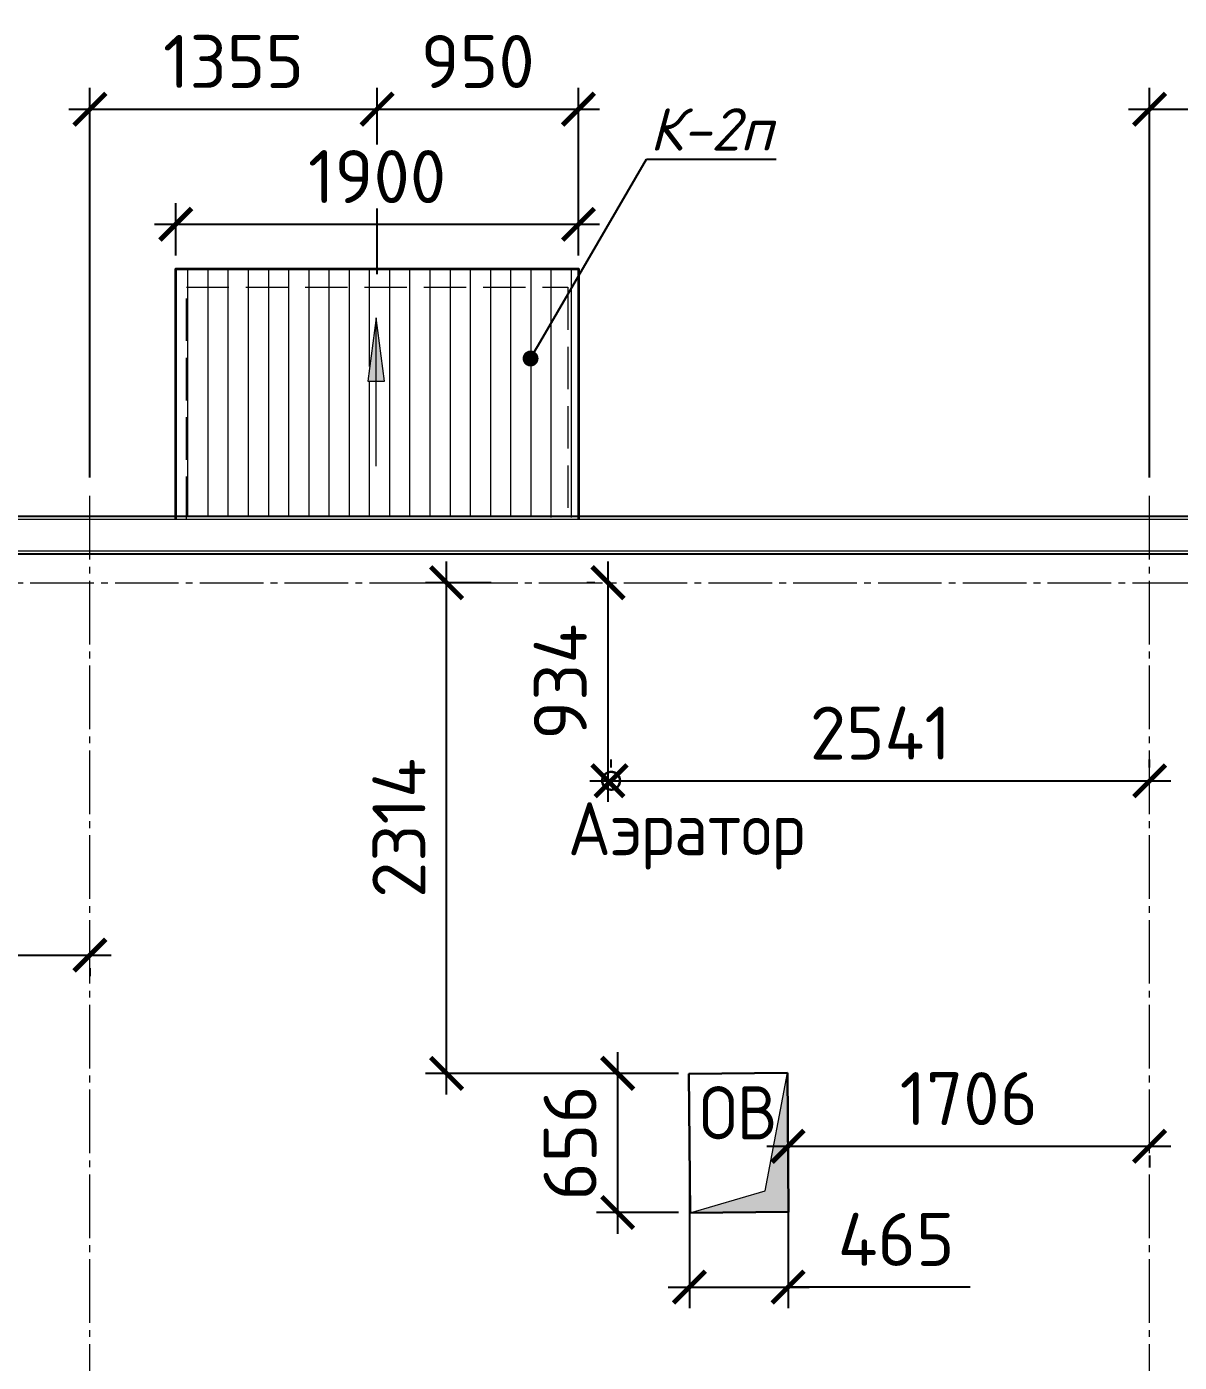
# Model space of a CAD drawing. Header units: millimetres. Extents: x -263990 to 193903, y -164417 to 240530.
# Drawn here: x -120685 to -115247, y -41706 to -35407 of the extents above; entities that cross this region are included whole.
import ezdxf
from ezdxf import colors
from ezdxf.entities.mleader import LeaderData, LeaderLine
from ezdxf.math import Vec2, Vec3

# ---------------------------------------------------------------- set-up
doc = ezdxf.new("R2010")
doc.units = ezdxf.units.MM
doc.header["$LTSCALE"] = 20
doc.linetypes.add('CENTER', pattern=[20, 15, -1.7, 1.6, -1.7])
doc.linetypes.add('DASHED', pattern=[7, 5, -2, 0])
doc.layers.get('0').update_dxf_attribs({"lineweight": 0})
doc.layers.get('Defpoints').update_dxf_attribs({"color": 4})
doc.layers.add('_4-3_ маркировка на кладочных планах АР', color=7, linetype='Continuous')
for name, color, linetype, lineweight in [('Козырьки контур', 7, 'DASHED', 18), ('Контур покрытие козырьков', 7, 'Continuous', 35), ('Линии1', 7, 'Continuous', 30), ('Оси', 7, 'CENTER', 9), ('Размеры', 7, 'Continuous', 9), ('Уклоны в точках', 7, 'Continuous', 9), ('ФЭ парапет', 7, 'Continuous', 18), ('Штриховка козырьки', 252, 'Continuous', 0)]:
    doc.layers.add(name, color=color, linetype=linetype, lineweight=lineweight)
doc.styles.add('ISOCPEUR', font='isocpeur.ttf', dxfattribs={"width": 0.9, "height": 250})
doc.styles.add('PDF ISOCPEUR', font='isocpeur.ttf')
doc.styles.add('PDF ISOCPEUR Italic', font='isocpeui.ttf')
doc.dimstyles.new('СПДС размеры', dxfattribs={"dimscale": 100, "dimtxt": 2.5, "dimasz": 1.5, "dimexe": 1, "dimexo": 0.625, "dimgap": 1, "dimtad": 1, "dimdec": 0, "dimtxsty": 'PDF ISOCPEUR', "dimblk": 'ARCHTICK', "dimcen": 2.5, "dimdle": 1, "dimadec": 0, "dimazin": 2, "dimtfac": 0.75, "dimtdec": 0, "dimtmove": 1, "dimatfit": 3, "dimfxl": 1, "dimtfill": 1, "dimtolj": 1, "dimarcsym": 1})

# ---------------------------------------------------------------- blocks, each defined once
blk = doc.blocks.new('*U535')
at = {"layer": 'ФЭ парапет'}
for p, q in [((14805, 0), (0, 0)), ((14805, -2.6), (0, -2.6)), ((14805, -15), (0, -15)), ((14805, -165.1), (0, -165.1)), ((14805, -177.5), (0, -177.5)), ((14805, -180.1), (0, -180.1))]:
    blk.add_line(p, q, dxfattribs=at)
blk = doc.blocks.new('_ArchTick')
at = {"color": 0, "linetype": 'ByBlock', "const_width": 0.15}
blk.add_lwpolyline([(-0.5, -0.5), (0.5, 0.5)], dxfattribs=at)
blk = doc.blocks.new('*D563')
at = {"layer": 'Defpoints', "color": 0, "transparency": 16777216}
for p in [(-117927.8, -38963.7, 25749), (-115386.9, -38963.7, 0), (-115386.9, -38963.7)]:
    blk.add_point(p, dxfattribs=at)
at = {"layer": 'Размеры', "color": 0, "lineweight": -2, "transparency": 16777216}
for p, q in [((-117927.8, -38901.2), (-117927.8, -38863.7)), ((-115386.9, -38901.2), (-115386.9, -38863.7)), ((-118027.8, -38963.7), (-115286.9, -38963.7))]:
    blk.add_line(p, q, dxfattribs=at)
at = {"layer": 'Размеры', "color": 0, "lineweight": -2, "transparency": 16777216, "xscale": 150, "yscale": 150, "zscale": 150, "rotation": 180}
blk.add_blockref('_ArchTick', (-117927.8, -38963.7), dxfattribs=at)
at = {"layer": 'Размеры', "color": 0, "lineweight": -2, "transparency": 16777216, "xscale": 150, "yscale": 150, "zscale": 150}
blk.add_blockref('_ArchTick', (-115386.9, -38963.7), dxfattribs=at)
at = {"layer": 'Размеры', "color": 0, "lineweight": 20, "transparency": 16777216, "insert": (-116657.3, -38738.7), "char_height": 250, "attachment_point": 5, "style": 'PDF ISOCPEUR', "bg_fill": 3, "box_fill_scale": 1.1, "bg_fill_color": 256, "bg_fill_true_color": 13158600, "bg_fill_transparency": 0}
blk.add_mtext('\\A1;2541', dxfattribs=at)
blk = doc.blocks.new('*D564')
at = {"layer": 'Defpoints', "color": 0, "transparency": 16777216}
for p in [(-122924.3, -39785.7), (-120386.9, -39785.7), (-120386.9, -39785.7)]:
    blk.add_point(p, dxfattribs=at)
at = {"layer": 'Размеры', "color": 0, "lineweight": -2, "transparency": 16777216}
for p, q in [((-123024.3, -39785.7), (-120286.9, -39785.7)), ((-122924.3, -39848.2), (-122924.3, -39885.7)), ((-120386.9, -39848.2), (-120386.9, -39885.7))]:
    blk.add_line(p, q, dxfattribs=at)
at = {"layer": 'Размеры', "color": 0, "lineweight": -2, "transparency": 16777216, "xscale": 150, "yscale": 150, "zscale": 150, "rotation": 180}
blk.add_blockref('_ArchTick', (-122924.3, -39785.7), dxfattribs=at)
at = {"layer": 'Размеры', "color": 0, "lineweight": -2, "transparency": 16777216, "xscale": 150, "yscale": 150, "zscale": 150}
blk.add_blockref('_ArchTick', (-120386.9, -39785.7), dxfattribs=at)
at = {"layer": 'Размеры', "color": 0, "lineweight": 20, "transparency": 16777216, "insert": (-121655.6, -39560.7), "char_height": 250, "attachment_point": 5, "style": 'PDF ISOCPEUR', "bg_fill": 3, "box_fill_scale": 1.1, "bg_fill_color": 256, "bg_fill_true_color": 13158600, "bg_fill_transparency": 0}
blk.add_mtext('\\A1;2537', dxfattribs=at)
blk = doc.blocks.new('*D566')
at = {"layer": 'Defpoints', "color": 0, "transparency": 16777216}
for p in [(-117093.1, -40669.4), (-115386.9, -40669.4), (-115386.9, -40687.8)]:
    blk.add_point(p, dxfattribs=at)
at = {"layer": 'Размеры', "color": 0, "lineweight": -2, "transparency": 16777216}
for p, q in [((-117193.1, -40687.8), (-115286.9, -40687.8)), ((-117093.1, -40731.9), (-117093.1, -40787.8)), ((-115386.9, -40731.9), (-115386.9, -40787.8))]:
    blk.add_line(p, q, dxfattribs=at)
at = {"layer": 'Размеры', "color": 0, "lineweight": -2, "transparency": 16777216, "xscale": 150, "yscale": 150, "zscale": 150, "rotation": 180}
blk.add_blockref('_ArchTick', (-117093.1, -40687.8), dxfattribs=at)
at = {"layer": 'Размеры', "color": 0, "lineweight": -2, "transparency": 16777216, "xscale": 150, "yscale": 150, "zscale": 150}
blk.add_blockref('_ArchTick', (-115386.9, -40687.8), dxfattribs=at)
at = {"layer": 'Размеры', "color": 0, "lineweight": 20, "transparency": 16777216, "insert": (-116240, -40462.8), "char_height": 250, "attachment_point": 5, "style": 'PDF ISOCPEUR', "bg_fill": 3, "box_fill_scale": 1.1, "bg_fill_color": 256, "bg_fill_true_color": 13158600, "bg_fill_transparency": 0}
blk.add_mtext('\\A1;1706', dxfattribs=at)
blk = doc.blocks.new('*D567')
at = {"layer": 'Defpoints', "color": 0, "transparency": 16777216}
for p in [(-117557.9, -40674.2), (-117093, -40670.7), (-117093, -41351.9)]:
    blk.add_point(p, dxfattribs=at)
at = {"layer": 'Размеры', "color": 0, "lineweight": -2, "transparency": 16777216}
for p, q in [((-117557.9, -40736.7), (-117557.9, -41451.9)), ((-117093, -40733.2), (-117093, -41451.9)), ((-117657.9, -41351.9), (-116993, -41351.9)), ((-116232.9, -41351.9), (-117093, -41351.9))]:
    blk.add_line(p, q, dxfattribs=at)
at = {"layer": 'Размеры', "color": 0, "lineweight": -2, "transparency": 16777216, "xscale": 150, "yscale": 150, "zscale": 150, "rotation": 180}
blk.add_blockref('_ArchTick', (-117557.9, -41351.9), dxfattribs=at)
at = {"layer": 'Размеры', "color": 0, "lineweight": -2, "transparency": 16777216, "xscale": 150, "yscale": 150, "zscale": 150}
blk.add_blockref('_ArchTick', (-117093, -41351.9), dxfattribs=at)
at = {"layer": 'Размеры', "color": 0, "lineweight": 20, "transparency": 16777216, "insert": (-116582.9, -41126.9), "char_height": 250, "attachment_point": 5, "style": 'PDF ISOCPEUR', "bg_fill": 3, "box_fill_scale": 1.1, "bg_fill_color": 256, "bg_fill_true_color": 13158600, "bg_fill_transparency": 0}
blk.add_mtext('\\A1;465', dxfattribs=at)
blk = doc.blocks.new('*D571')
at = {"layer": 'Defpoints', "color": 0, "transparency": 16777216}
for p in [(-117896.6, -40343.7), (-117547.4, -40343.7), (-117547.4, -40999.8)]:
    blk.add_point(p, dxfattribs=at)
at = {"layer": 'Размеры', "color": 0, "lineweight": -2, "transparency": 16777216}
for p, q in [((-117896.6, -41099.8), (-117896.6, -40243.7)), ((-117609.9, -40343.7), (-117996.6, -40343.7)), ((-117609.9, -40999.8), (-117996.6, -40999.8))]:
    blk.add_line(p, q, dxfattribs=at)
at = {"layer": 'Размеры', "color": 0, "transparency": 16777216, "insert": (-118121.6, -40671.8), "char_height": 250, "attachment_point": 5, "rotation": 90, "style": 'PDF ISOCPEUR', "bg_fill": 3, "box_fill_scale": 1.1, "bg_fill_color": 256, "bg_fill_true_color": 13158600, "bg_fill_transparency": 0}
blk.add_mtext('\\A1;656', dxfattribs=at)
at = {"layer": 'Размеры', "color": 0, "lineweight": -2, "transparency": 16777216, "xscale": 150, "yscale": 150, "zscale": 150}
for p, rotation in [((-117896.6, -40343.7), 90), ((-117896.6, -40999.8), 270)]:
    blk.add_blockref('_ArchTick', p, dxfattribs=dict(at, rotation=rotation))
blk = doc.blocks.new('*D574')
at = {"layer": 'Defpoints', "color": 0, "transparency": 16777216}
for p in [(-117942.4, -38029.4), (-117942.4, -38029.4), (-117942.4, -38963.7)]:
    blk.add_point(p, dxfattribs=at)
at = {"layer": 'Размеры', "color": 0, "lineweight": -2, "transparency": 16777216}
for p, q in [((-117942.4, -39063.7), (-117942.4, -37929.4)), ((-118004.9, -38029.4), (-118042.4, -38029.4)), ((-117879.9, -38963.7), (-117842.4, -38963.7))]:
    blk.add_line(p, q, dxfattribs=at)
at = {"layer": 'Размеры', "color": 0, "lineweight": -2, "transparency": 16777216, "xscale": 150, "yscale": 150, "zscale": 150}
for p, rotation in [((-117942.4, -38029.4), 90), ((-117942.4, -38963.7), 270)]:
    blk.add_blockref('_ArchTick', p, dxfattribs=dict(at, rotation=rotation))
at = {"layer": 'Размеры', "color": 0, "transparency": 16777216, "insert": (-118167.4, -38496.5), "char_height": 250, "attachment_point": 5, "rotation": 90, "style": 'PDF ISOCPEUR', "bg_fill": 3, "box_fill_scale": 1.1, "bg_fill_color": 256, "bg_fill_true_color": 13158600, "bg_fill_transparency": 0}
blk.add_mtext('\\A1;934', dxfattribs=at)
blk = doc.blocks.new('*D575')
at = {"layer": 'Defpoints', "color": 0, "transparency": 16777216}
for p in [(-118703.8, -38029.4), (-118430.6, -38029.4), (-117560.3, -40343.7)]:
    blk.add_point(p, dxfattribs=at)
at = {"layer": 'Размеры', "color": 0, "lineweight": -2, "transparency": 16777216}
for p, q in [((-118703.8, -40443.7), (-118703.8, -37929.4)), ((-118493.1, -38029.4), (-118803.8, -38029.4)), ((-117622.8, -40343.7), (-118803.8, -40343.7))]:
    blk.add_line(p, q, dxfattribs=at)
at = {"layer": 'Размеры', "color": 0, "lineweight": -2, "transparency": 16777216, "xscale": 150, "yscale": 150, "zscale": 150}
for p, rotation in [((-118703.8, -38029.4), 90), ((-118703.8, -40343.7), 270)]:
    blk.add_blockref('_ArchTick', p, dxfattribs=dict(at, rotation=rotation))
at = {"layer": 'Размеры', "color": 0, "transparency": 16777216, "insert": (-118928.8, -39186.5), "char_height": 250, "attachment_point": 5, "rotation": 90, "style": 'PDF ISOCPEUR', "bg_fill": 3, "box_fill_scale": 1.1, "bg_fill_color": 256, "bg_fill_true_color": 13158600, "bg_fill_transparency": 0}
blk.add_mtext('\\A1;2314', dxfattribs=at)
blk = doc.blocks.new('*D657')
at = {"layer": 'Defpoints', "color": 0, "transparency": 16777216}
for p in [(-114031.9, -35796.2), (-114031.9, -36636.4), (-115386.9, -37595.4)]:
    blk.add_point(p, dxfattribs=at)
at = {"layer": 'Размеры', "color": 0, "lineweight": -2, "transparency": 16777216}
for p, q in [((-115386.9, -37532.9), (-115386.9, -35696.2)), ((-114031.9, -36573.9), (-114031.9, -35696.2)), ((-115486.9, -35796.2), (-113931.9, -35796.2))]:
    blk.add_line(p, q, dxfattribs=at)
at = {"layer": 'Размеры', "color": 0, "lineweight": -2, "transparency": 16777216, "xscale": 150, "yscale": 150, "zscale": 150, "rotation": 180}
blk.add_blockref('_ArchTick', (-115386.9, -35796.2), dxfattribs=at)
at = {"layer": 'Размеры', "color": 0, "lineweight": -2, "transparency": 16777216, "xscale": 150, "yscale": 150, "zscale": 150}
blk.add_blockref('_ArchTick', (-114031.9, -35796.2), dxfattribs=at)
at = {"layer": 'Размеры', "color": 0, "transparency": 16777216, "insert": (-114709.4, -35571.2), "char_height": 250, "attachment_point": 5, "style": 'PDF ISOCPEUR', "bg_fill": 3, "box_fill_scale": 1.1, "bg_fill_color": 256, "bg_fill_true_color": 13158600, "bg_fill_transparency": 0}
blk.add_mtext('\\A1;1355', dxfattribs=at)
blk = doc.blocks.new('*D659')
at = {"layer": 'Defpoints', "color": 0, "transparency": 16777216}
for p in [(-119031.9, -35796.2), (-119031.9, -36636.4), (-120386.9, -37595.4)]:
    blk.add_point(p, dxfattribs=at)
at = {"layer": 'Размеры', "color": 0, "lineweight": -2, "transparency": 16777216}
for p, q in [((-120386.9, -37532.9), (-120386.9, -35696.2)), ((-119031.9, -36573.9), (-119031.9, -35696.2)), ((-120486.9, -35796.2), (-118931.9, -35796.2))]:
    blk.add_line(p, q, dxfattribs=at)
at = {"layer": 'Размеры', "color": 0, "lineweight": -2, "transparency": 16777216, "xscale": 150, "yscale": 150, "zscale": 150, "rotation": 180}
blk.add_blockref('_ArchTick', (-120386.9, -35796.2), dxfattribs=at)
at = {"layer": 'Размеры', "color": 0, "lineweight": -2, "transparency": 16777216, "xscale": 150, "yscale": 150, "zscale": 150}
blk.add_blockref('_ArchTick', (-119031.9, -35796.2), dxfattribs=at)
at = {"layer": 'Размеры', "color": 0, "transparency": 16777216, "insert": (-119709.4, -35571.2), "char_height": 250, "attachment_point": 5, "style": 'PDF ISOCPEUR', "bg_fill": 3, "box_fill_scale": 1.1, "bg_fill_color": 256, "bg_fill_true_color": 13158600, "bg_fill_transparency": 0}
blk.add_mtext('\\A1;1355', dxfattribs=at)
blk = doc.blocks.new('_Dot')
at = {"color": 0, "linetype": 'ByBlock', "lineweight": -2}
blk.add_line((-0.5, 0), (-1, 0), dxfattribs=at)
at = {"color": 0, "linetype": 'ByBlock', "const_width": 0.5}
blk.add_lwpolyline([(-0.25, 0, 1), (0.25, 0, 1)], format="xyb", close=True, dxfattribs=at)
blk = doc.blocks.new('*D660')
at = {"layer": 'Defpoints', "color": 0, "transparency": 16777216}
for p in [(-118081.9, -36339), (-119981.9, -36549.4), (-118081.9, -36549.4)]:
    blk.add_point(p, dxfattribs=at)
at = {"layer": 'Размеры', "color": 0, "lineweight": -2, "transparency": 16777216}
for p, q in [((-119981.9, -36486.9), (-119981.9, -36239)), ((-118081.9, -36486.9), (-118081.9, -36239)), ((-120081.9, -36339), (-117981.9, -36339))]:
    blk.add_line(p, q, dxfattribs=at)
at = {"layer": 'Размеры', "color": 0, "lineweight": -2, "transparency": 16777216, "xscale": 150, "yscale": 150, "zscale": 150, "rotation": 180}
blk.add_blockref('_ArchTick', (-119981.9, -36339), dxfattribs=at)
at = {"layer": 'Размеры', "color": 0, "lineweight": -2, "transparency": 16777216, "xscale": 150, "yscale": 150, "zscale": 150}
blk.add_blockref('_ArchTick', (-118081.9, -36339), dxfattribs=at)
at = {"layer": 'Размеры', "color": 0, "transparency": 16777216, "insert": (-119031.9, -36114), "char_height": 250, "attachment_point": 5, "style": 'PDF ISOCPEUR', "bg_fill": 3, "box_fill_scale": 1.1, "bg_fill_color": 256, "bg_fill_true_color": 13158600, "bg_fill_transparency": 0}
blk.add_mtext('\\A1;1900', dxfattribs=at)
blk = doc.blocks.new('*D667')
at = {"layer": 'Defpoints', "color": 0, "transparency": 16777216}
for p in [(-119031.9, -35796.2), (-118081.9, -35796.2), (-118081.9, -36339)]:
    blk.add_point(p, dxfattribs=at)
at = {"layer": 'Размеры', "color": 0, "lineweight": -2, "transparency": 16777216}
for p, q in [((-119031.9, -35733.7), (-119031.9, -35696.2)), ((-118081.9, -36276.5), (-118081.9, -35696.2)), ((-119131.9, -35796.2), (-117981.9, -35796.2))]:
    blk.add_line(p, q, dxfattribs=at)
at = {"layer": 'Размеры', "color": 0, "lineweight": -2, "transparency": 16777216, "xscale": 150, "yscale": 150, "zscale": 150, "rotation": 180}
blk.add_blockref('_ArchTick', (-119031.9, -35796.2), dxfattribs=at)
at = {"layer": 'Размеры', "color": 0, "lineweight": -2, "transparency": 16777216, "xscale": 150, "yscale": 150, "zscale": 150}
blk.add_blockref('_ArchTick', (-118081.9, -35796.2), dxfattribs=at)
at = {"layer": 'Размеры', "color": 0, "transparency": 16777216, "insert": (-118556.9, -35571.2), "char_height": 250, "attachment_point": 5, "style": 'PDF ISOCPEUR', "bg_fill": 3, "box_fill_scale": 1.1, "bg_fill_color": 256, "bg_fill_true_color": 13158600, "bg_fill_transparency": 0}
blk.add_mtext('\\A1;950', dxfattribs=at)

msp = doc.modelspace()

# ---------------------------------------------------------------- linework, layer by layer
at = {"layer": 'Линии1', "color": 7, "elevation": 25749.01517}
msp.add_lwpolyline([(-117925.41168, -38921.5532), (-117929.03999, -38921.50334), (-117932.65915, -38921.76558), (-117936.24237, -38922.33796), (-117939.76313, -38923.21625), (-117943.19535, -38924.39396), (-117946.51362, -38925.86235), (-117949.69337, -38927.61056), (-117952.71108, -38929.62565), (-117955.54438, -38931.89269), (-117958.17231, -38934.39491), (-117960.57541, -38937.11378), (-117962.73589, -38940.02916), (-117964.63774, -38943.11947), (-117966.2669, -38946.36184), (-117967.6113, -38949.73225), (-117968.66099, -38953.20576), (-117969.40819, -38956.75665), (-117969.84738, -38960.35862), (-117969.97529, -38963.98502), (-117969.79099, -38967.60898), (-117969.29584, -38971.20369), (-117968.4935, -38974.74253), (-117967.38992, -38978.19929), (-117965.99326, -38981.54839), (-117964.31387, -38984.76502), (-117962.36417, -38987.82538), (-117960.15862, -38990.70681), (-117957.71352, -38993.38797), (-117955.04699, -38995.84901), (-117952.17877, -38998.07172), (-117949.13009, -39000.03963), (-117945.92353, -39001.73817), (-117942.58282, -39003.15478), (-117939.1327, -39004.27896), (-117935.59872, -39005.10239), (-117932.00702, -39005.61897), (-117928.38422, -39005.82488), (-117924.75713, -39005.7186), (-117921.1526, -39005.3009), (-117917.59732, -39004.57489), (-117914.11761, -39003.54594), (-117910.73924, -39002.22167), (-117907.48721, -39000.61187), (-117904.38561, -38998.72848), (-117901.4574, -38996.58543), (-117898.72425, -38994.19859), (-117896.2064, -38991.58563), (-117893.9225, -38988.76589), (-117891.88945, -38985.76026), (-117890.12231, -38982.59099), (-117888.63415, -38979.28153), (-117887.43599, -38975.8564), (-117886.53672, -38972.34095), (-117885.94298, -38968.7612), (-117885.65916, -38965.14367), (-117885.68738, -38961.51513), (-117886.02743, -38957.90245), (-117886.67677, -38954.33237), (-117887.63061, -38950.83133), (-117888.88189, -38947.42524), (-117890.42134, -38944.13934), (-117892.23757, -38940.99793), (-117894.31712, -38938.02428), (-117896.6446, -38935.24041), (-117899.20278, -38932.66693), (-117901.97272, -38930.32288), (-117904.93391, -38928.22564), (-117908.06443, -38926.39071), (-117911.3411, -38924.83169), (-117914.73966, -38923.56012), (-117918.23495, -38922.58541), (-117921.80109, -38921.91479), (-117925.41168, -38921.5532)], dxfattribs=at)
at = {"layer": 'Линии1', "color": 7}
msp.add_lwpolyline([(-117095.47394, -40341.32152), (-117560.32585, -40346.10231), (-117555.48358, -41002.2096), (-117090.63167, -40997.42881), (-117095.47394, -40341.32152)], dxfattribs=at)
msp.add_circle((-117927.80476, -38963.65706, 25749.01517), 42.17181, dxfattribs=at)
at = {"layer": 'Оси', "color": 7, "lineweight": 5}
for p, q in [((-120386.88926, -54320.53519), (-120386.88926, -37595.41866)), ((-115386.88926, -54320.53519), (-115386.88926, -37595.41866)), ((-129068.41441, -38029.36437), (-79912.2678, -38029.36437))]:
    msp.add_line(p, q, dxfattribs=at)

# ---------------------------------------------------------------- block references
at = {"layer": 'ФЭ парапет', "rotation": 180}
msp.add_blockref('*U535', (-110766.88926, -37894.43517), dxfattribs=at)

# ---------------------------------------------------------------- texts
at = {"color": 7, "insert": (-118131.2962, -39064.64422), "char_height": 250, "width": 1266.66625, "attachment_point": 1, "rotation": 359.999999995, "style": 'ISOCPEUR'}
msp.add_mtext('Аэратор', dxfattribs=at)

# ---------------------------------------------------------------- leaders
at = {"layer": '_4-3_ маркировка на кладочных планах АР'}
ml = msp.add_multileader_mtext('Standard', dxfattribs=at)
ml.set_content('К-2п', color=256, style='PDF ISOCPEUR Italic')
ml.set_leader_properties()
ml.set_arrow_properties(name='DOT')
ml.build(insert=Vec2(0, 0))
ml.multileader.update_dxf_attribs({"text_left_attachment_type": 6, "text_right_attachment_type": 6, "dogleg_length": 0.36, "arrow_head_size": 75})
ctx = ml.context
ctx.base_point, ctx.char_height, ctx.arrow_head_size, ctx.landing_gap_size, ctx.plane_origin = Vec3(-117761.18106, -36031.3), 200, 75, 15, Vec3(-119052.46852, -34165.68561)
ctx.left_attachment, ctx.right_attachment = 6, 6
notes = []
notes.append((ctx, [(0, (1, 1, 0), (-117761.54106, -36031.3), (1, 0), 0.36, [(0, [(-118307.75837, -36972.09111)], 0, [])])]))
ctx.mtext.insert, ctx.mtext.flow_direction = Vec3(-117746.18106, -35791.3), 5
for ctx, leaders in notes:
    for number, flags, end, landing, length, lines in leaders:
        leader = LeaderData()
        leader.index, (leader.has_last_leader_line, leader.has_dogleg_vector, leader.attachment_direction) = number, flags
        leader.last_leader_point, leader.dogleg_vector, leader.dogleg_length = Vec3(end), Vec3(landing), length
        for number, points, colour, breaks in lines:
            line = LeaderLine()
            line.index, line.vertices, line.color, line.breaks = number, Vec3.list(points), colors.encode_raw_color(colour), breaks
            leader.lines.append(line)
        ctx.leaders.append(leader)

# ---------------------------------------------------------------- next in the draw order: dimensions: what is measured, and where the dimension line sits
at = {"layer": 'Размеры'}
for base, p1, p2, picture, middle in [((-119031.88926, -35796.21827), (-120386.88926, -37595.41866), (-119031.88926, -36636.36437), '*D659', (-119709.38926, -35571.21827)), ((-114031.88926, -35796.21827), (-115386.88926, -37595.41866), (-114031.88926, -36636.36437), '*D657', (-114709.38926, -35571.21827))]:
    dim = msp.add_linear_dim(base=base, p1=p1, p2=p2, dimstyle='СПДС размеры', dxfattribs=at)
    dim.commit()
    dim.dimension.update_dxf_attribs({"geometry": picture, "text_midpoint": middle})
at = {"layer": 'Размеры', "color": 7, "lineweight": 20}
for base, p1, p2, picture, middle in [((-115386.88926, -38963.65706), (-117927.80476, -38963.65706, 25749.01517), (-115386.88926, -38963.65706, 0), '*D563', (-116657.34701, -38738.65706)), ((-120386.88926, -39785.72816), (-122924.30977, -39785.72816), (-120386.88926, -39785.72816), '*D564', (-121655.59952, -39560.72816)), ((-115386.88926, -40687.84932), (-117093.05281, -40669.37516), (-115386.88926, -40669.37516), '*D566', (-116239.97104, -40462.84932))]:
    dim = msp.add_linear_dim(base=base, p1=p1, p2=p2, dimstyle='СПДС размеры', dxfattribs=at)
    dim.commit()
    dim.dimension.update_dxf_attribs({"geometry": picture, "text_midpoint": middle})

# ---------------------------------------------------------------- next in the draw order: hatches: boundary and pattern name
at = {"layer": 'Уклоны в точках', "lineweight": 20}
msp.add_hatch(color=7, dxfattribs=at).paths.add_polyline_path([(-119036.84219, -36779.6219), (-119076.33794, -37079.6219), (-118997.34644, -37079.6219)], flags=0)
at = {"layer": 'Штриховка козырьки'}
h = msp.add_hatch(dxfattribs=at)
h.set_pattern_fill('ANSI31', color=256, scale=30, angle=45)
h.set_pattern_definition([(90, (-134592.97, -50844.34), (-95.25, 0), [])])
h.paths.add_polyline_path([(-118081.88926, -36556.86437), (-119981.88926, -36549.36437), (-119981.88926, -37714.36437), (-118081.88926, -37721.86437)])
h.paths.add_polyline_path([(-119076.33794, -37079.6219), (-119036.84219, -36779.6219), (-118997.34644, -37079.6219)], flags=16)
edge = h.paths.add_edge_path(flags=16)
edge.add_arc((-118631.24573, -37083.8219), 18.75, 0, 360)

# ---------------------------------------------------------------- next in the draw order: linework, layer by layer
at = {"layer": 'Козырьки контур', "ltscale": 2}
msp.add_lwpolyline([(-119931.88926, -37729.36437), (-119931.88926, -36636.36437), (-118131.88926, -36636.36437), (-118131.88926, -37729.36437)], dxfattribs=at)
at = {"layer": 'Контур покрытие козырьков'}
msp.add_lwpolyline([(-119981.88926, -37729.36437), (-119981.88926, -36549.36437), (-118081.88926, -36549.36437), (-118081.88926, -37729.36437)], dxfattribs=at)
at = {"layer": 'Уклоны в точках', "color": 7, "lineweight": 20}
for p, q in [((-119036.84219, -36779.6219), (-119076.33794, -37079.6219)), ((-118997.34644, -37079.6219), (-119036.84219, -36779.6219)), ((-119076.33794, -37079.6219), (-118997.34644, -37079.6219))]:
    msp.add_line(p, q, dxfattribs=at)
at = {"layer": 'Уклоны в точках', "color": 7}
msp.add_line((-119036.84219, -37479.6219), (-119036.84219, -36779.6219), dxfattribs=at)

# ---------------------------------------------------------------- next in the draw order: dimensions: what is measured, and where the dimension line sits
at = {"layer": 'Размеры'}
dim = msp.add_linear_dim(base=(-118081.88926, -35796.21827), p1=(-119031.88926, -35796.21827), p2=(-118081.88926, -36338.98051), dimstyle='СПДС размеры', dxfattribs=at)
dim.commit()
dim.dimension.update_dxf_attribs({"geometry": '*D667', "text_midpoint": (-118556.88926, -35571.21827)})
dim = msp.add_linear_dim(base=(-117942.43018, -38029.36437), p1=(-117942.43018, -38963.65706), p2=(-117942.43018, -38029.36437), angle=90, dimstyle='СПДС размеры', dxfattribs=at)
dim.commit()
dim.dimension.update_dxf_attribs({"geometry": '*D574', "text_midpoint": (-118167.43018, -38496.51071)})
at = {"layer": 'Размеры', "color": 7, "lineweight": 20}
dim = msp.add_linear_dim(base=(-117093.04284, -41351.88271), p1=(-117557.90472, -40674.15595), p2=(-117093.04284, -40670.72513), dimstyle='СПДС размеры', dxfattribs=at)
dim.commit()
dim.dimension.update_dxf_attribs({"geometry": '*D567', "text_midpoint": (-116582.88256, -41310.1998), "dimtype": 160})

# ---------------------------------------------------------------- next in the draw order: hatches: boundary and pattern name
at = {"lineweight": 9}
h = msp.add_hatch(color=7, dxfattribs=at)
h.dxf.hatch_style = 1
h.paths.add_polyline_path([(-117095.47394, -40341.32152), (-117201.46438, -40897.23077), (-117555.48358, -41002.2096), (-117090.63167, -40997.42881)])

# ---------------------------------------------------------------- next in the draw order: linework, layer by layer
at = {"color": 7, "lineweight": 9}
msp.add_lwpolyline([(-117555.48358, -41002.2096), (-117201.46438, -40897.23077), (-117095.47394, -40341.32152)], dxfattribs=at)

# ---------------------------------------------------------------- next in the draw order: texts
at = {"color": 7, "insert": (-117509.64836, -40404.77551), "char_height": 250, "width": 1266.66625, "attachment_point": 1, "rotation": 359.999999995, "style": 'ISOCPEUR'}
msp.add_mtext('ОВ', dxfattribs=at)

# ---------------------------------------------------------------- next in the draw order: dimensions: what is measured, and where the dimension line sits
at = {"layer": 'Размеры'}
dim = msp.add_linear_dim(base=(-118081.88926, -36338.98051), p1=(-119981.88926, -36549.36437), p2=(-118081.88926, -36549.36437), dimstyle='СПДС размеры', dxfattribs=at)
dim.commit()
dim.dimension.update_dxf_attribs({"geometry": '*D660', "text_midpoint": (-119031.88926, -36113.98051)})

# ---------------------------------------------------------------- next in the draw order: dimensions: what is measured, and where the dimension line sits
dim = msp.add_linear_dim(base=(-117896.62695, -40343.71191), p1=(-117547.42248, -40999.8192), p2=(-117547.42248, -40343.71191), angle=90, dimstyle='СПДС размеры', dxfattribs=at)
dim.commit()
dim.dimension.update_dxf_attribs({"geometry": '*D571', "text_midpoint": (-117896.62695, -40671.76556), "dimtype": 160})

# ---------------------------------------------------------------- next in the draw order: dimensions: what is measured, and where the dimension line sits
dim = msp.add_linear_dim(base=(-118703.81783, -38029.36437), p1=(-117560.32585, -40343.71191), p2=(-118430.60814, -38029.36437), angle=90, dimstyle='СПДС размеры', dxfattribs=at)
dim.commit()
dim.dimension.update_dxf_attribs({"geometry": '*D575', "text_midpoint": (-118928.81783, -39186.53814)})

doc.saveas('drawing.dxf')
